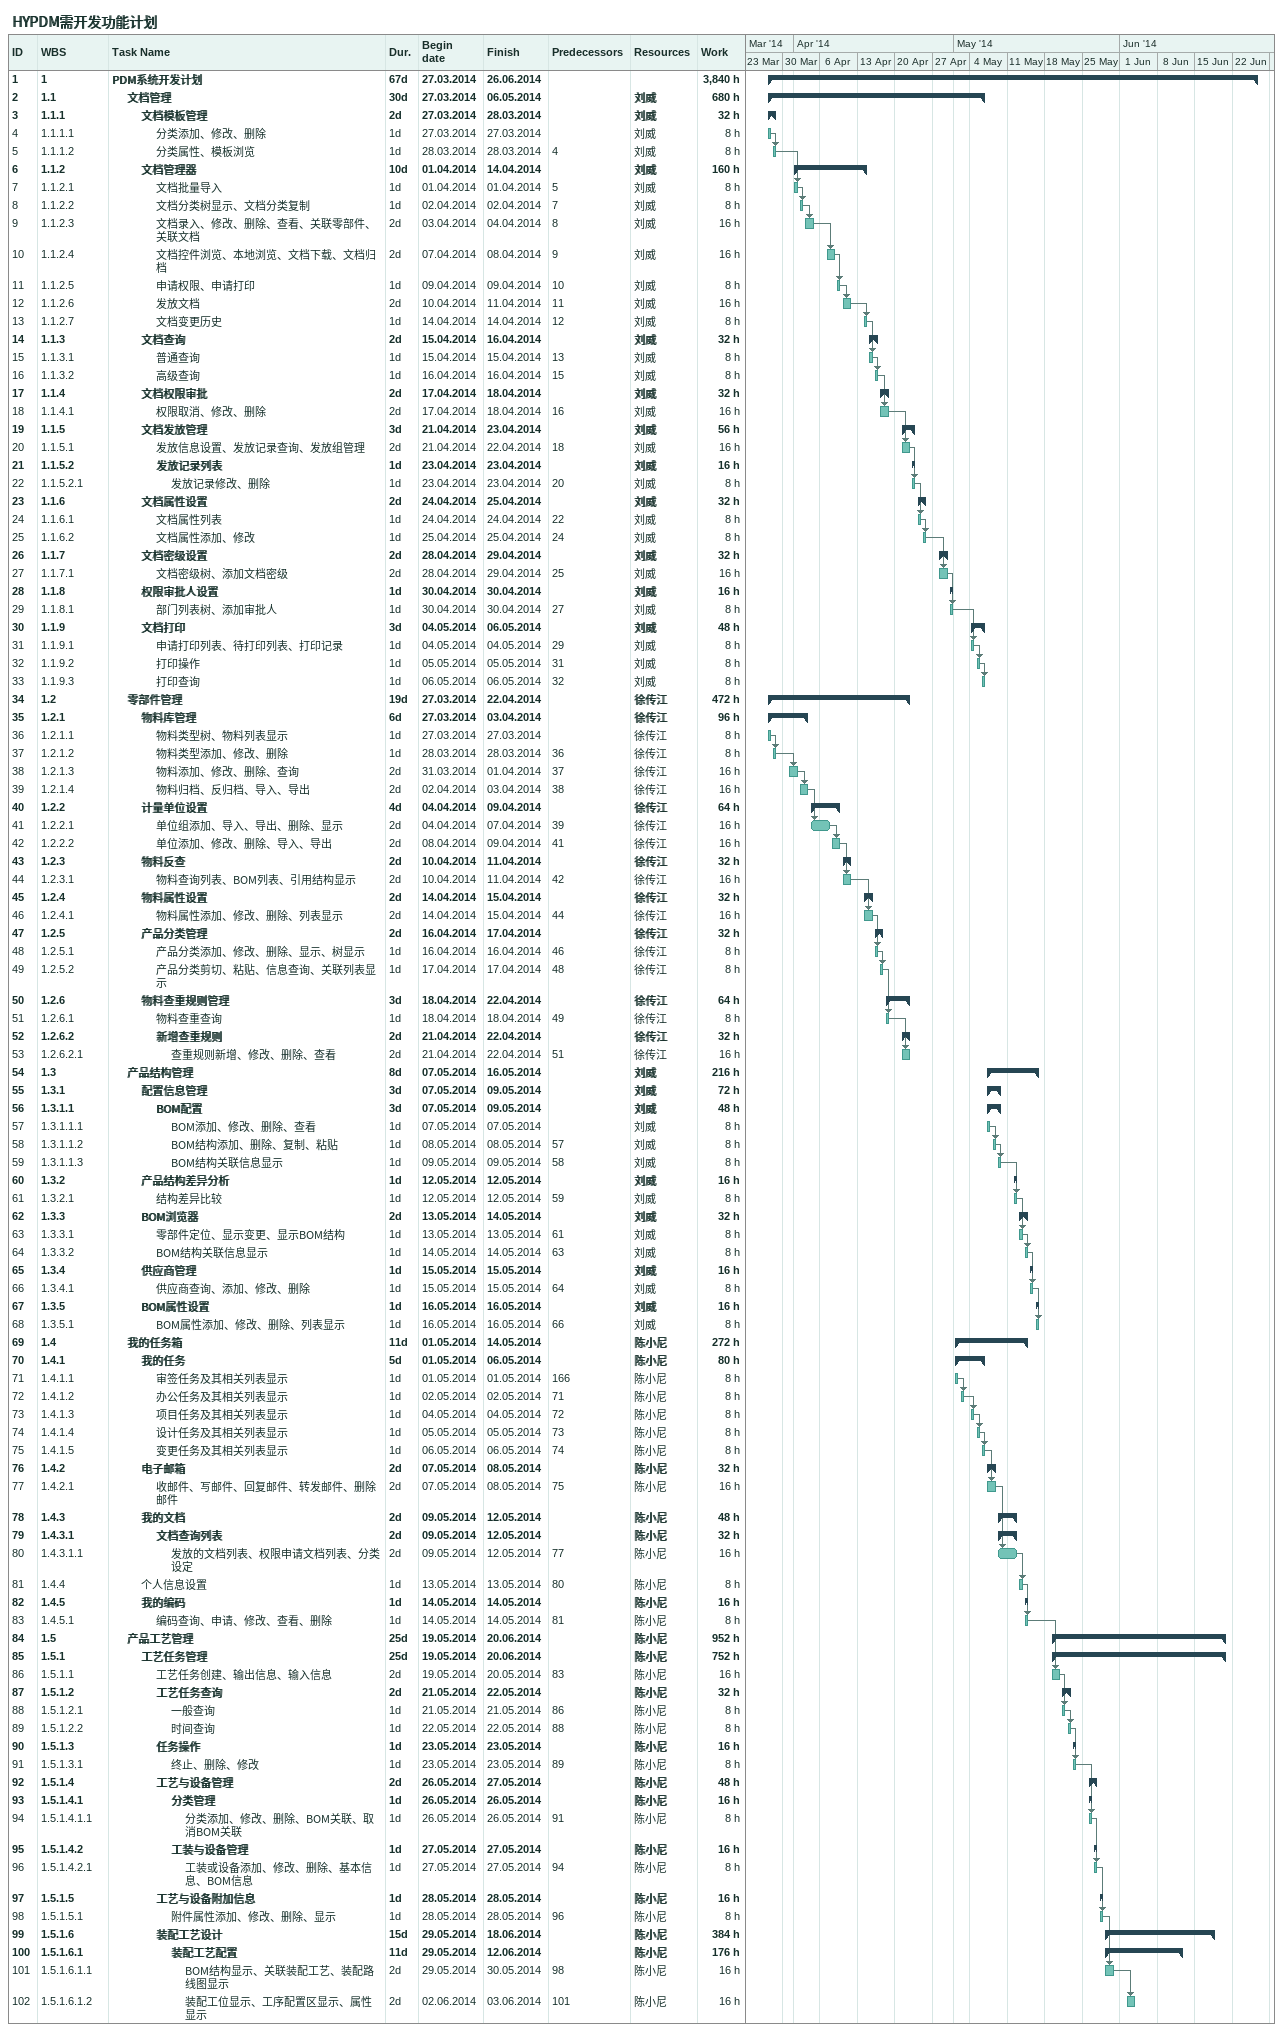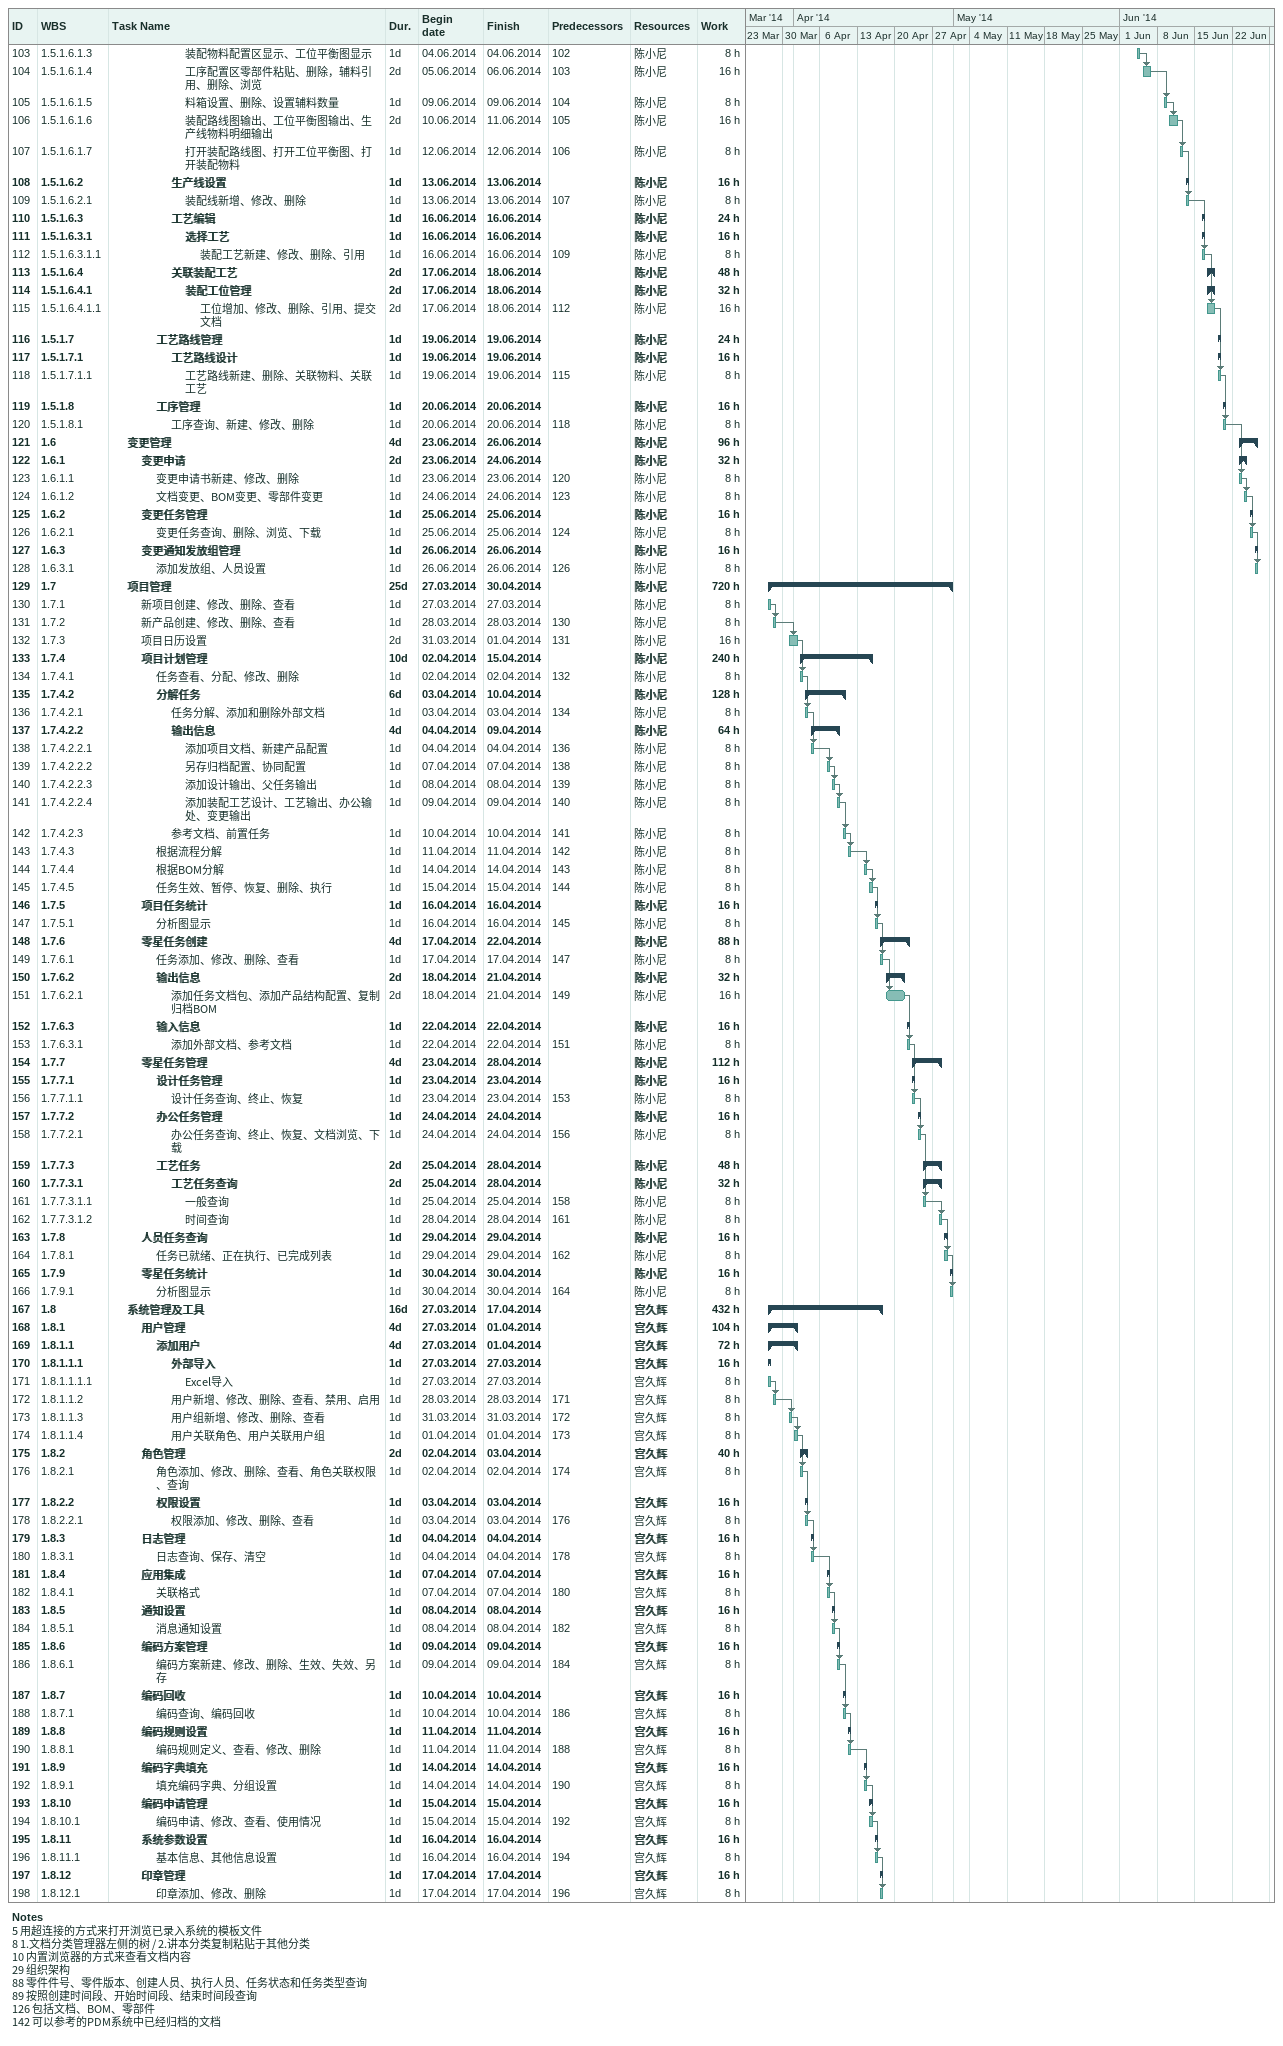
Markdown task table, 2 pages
HYPDM需开发功能计划

| ID | WBS | Task | Duration | Start | Finish | Predecessors | Resources | Work (h) |
|---|---|---|---|---|---|---|---|---|
| 1 | 1 | **PDM系统开发计划** | 67d | 2014-03-27 | 2014-06-26 |  |  | 3840 |
| 2 | 1.1 | **文档管理** | 30d | 2014-03-27 | 2014-05-06 |  | 刘威 | 680 |
| 3 | 1.1.1 | **文档模板管理** | 2d | 2014-03-27 | 2014-03-28 |  | 刘威 | 32 |
| 4 | 1.1.1.1 | 分类添加、修改、删除 | 1d | 2014-03-27 | 2014-03-27 |  | 刘威 | 8 |
| 5 | 1.1.1.2 | 分类属性、模板浏览 | 1d | 2014-03-28 | 2014-03-28 | 4 | 刘威 | 8 |
| 6 | 1.1.2 | **文档管理器** | 10d | 2014-04-01 | 2014-04-14 |  | 刘威 | 160 |
| 7 | 1.1.2.1 | 文档批量导入 | 1d | 2014-04-01 | 2014-04-01 | 5 | 刘威 | 8 |
| 8 | 1.1.2.2 | 文档分类树显示、文档分类复制 | 1d | 2014-04-02 | 2014-04-02 | 7 | 刘威 | 8 |
| 9 | 1.1.2.3 | 文档录入、修改、删除、查看、关联零部件、关联文档 | 2d | 2014-04-03 | 2014-04-04 | 8 | 刘威 | 16 |
| 10 | 1.1.2.4 | 文档控件浏览、本地浏览、文档下载、文档归档 | 2d | 2014-04-07 | 2014-04-08 | 9 | 刘威 | 16 |
| 11 | 1.1.2.5 | 申请权限、申请打印 | 1d | 2014-04-09 | 2014-04-09 | 10 | 刘威 | 8 |
| 12 | 1.1.2.6 | 发放文档 | 2d | 2014-04-10 | 2014-04-11 | 11 | 刘威 | 16 |
| 13 | 1.1.2.7 | 文档变更历史 | 1d | 2014-04-14 | 2014-04-14 | 12 | 刘威 | 8 |
| 14 | 1.1.3 | **文档查询** | 2d | 2014-04-15 | 2014-04-16 |  | 刘威 | 32 |
| 15 | 1.1.3.1 | 普通查询 | 1d | 2014-04-15 | 2014-04-15 | 13 | 刘威 | 8 |
| 16 | 1.1.3.2 | 高级查询 | 1d | 2014-04-16 | 2014-04-16 | 15 | 刘威 | 8 |
| 17 | 1.1.4 | **文档权限审批** | 2d | 2014-04-17 | 2014-04-18 |  | 刘威 | 32 |
| 18 | 1.1.4.1 | 权限取消、修改、删除 | 2d | 2014-04-17 | 2014-04-18 | 16 | 刘威 | 16 |
| 19 | 1.1.5 | **文档发放管理** | 3d | 2014-04-21 | 2014-04-23 |  | 刘威 | 56 |
| 20 | 1.1.5.1 | 发放信息设置、发放记录查询、发放组管理 | 2d | 2014-04-21 | 2014-04-22 | 18 | 刘威 | 16 |
| 21 | 1.1.5.2 | **发放记录列表** | 1d | 2014-04-23 | 2014-04-23 |  | 刘威 | 16 |
| 22 | 1.1.5.2.1 | 发放记录修改、删除 | 1d | 2014-04-23 | 2014-04-23 | 20 | 刘威 | 8 |
| 23 | 1.1.6 | **文档属性设置** | 2d | 2014-04-24 | 2014-04-25 |  | 刘威 | 32 |
| 24 | 1.1.6.1 | 文档属性列表 | 1d | 2014-04-24 | 2014-04-24 | 22 | 刘威 | 8 |
| 25 | 1.1.6.2 | 文档属性添加、修改 | 1d | 2014-04-25 | 2014-04-25 | 24 | 刘威 | 8 |
| 26 | 1.1.7 | **文档密级设置** | 2d | 2014-04-28 | 2014-04-29 |  | 刘威 | 32 |
| 27 | 1.1.7.1 | 文档密级树、添加文档密级 | 2d | 2014-04-28 | 2014-04-29 | 25 | 刘威 | 16 |
| 28 | 1.1.8 | **权限审批人设置** | 1d | 2014-04-30 | 2014-04-30 |  | 刘威 | 16 |
| 29 | 1.1.8.1 | 部门列表树、添加审批人 | 1d | 2014-04-30 | 2014-04-30 | 27 | 刘威 | 8 |
| 30 | 1.1.9 | **文档打印** | 3d | 2014-05-04 | 2014-05-06 |  | 刘威 | 48 |
| 31 | 1.1.9.1 | 申请打印列表、待打印列表、打印记录 | 1d | 2014-05-04 | 2014-05-04 | 29 | 刘威 | 8 |
| 32 | 1.1.9.2 | 打印操作 | 1d | 2014-05-05 | 2014-05-05 | 31 | 刘威 | 8 |
| 33 | 1.1.9.3 | 打印查询 | 1d | 2014-05-06 | 2014-05-06 | 32 | 刘威 | 8 |
| 34 | 1.2 | **零部件管理** | 19d | 2014-03-27 | 2014-04-22 |  | 徐传江 | 472 |
| 35 | 1.2.1 | **物料库管理** | 6d | 2014-03-27 | 2014-04-03 |  | 徐传江 | 96 |
| 36 | 1.2.1.1 | 物料类型树、物料列表显示 | 1d | 2014-03-27 | 2014-03-27 |  | 徐传江 | 8 |
| 37 | 1.2.1.2 | 物料类型添加、修改、删除 | 1d | 2014-03-28 | 2014-03-28 | 36 | 徐传江 | 8 |
| 38 | 1.2.1.3 | 物料添加、修改、删除、查询 | 2d | 2014-03-31 | 2014-04-01 | 37 | 徐传江 | 16 |
| 39 | 1.2.1.4 | 物料归档、反归档、导入、导出 | 2d | 2014-04-02 | 2014-04-03 | 38 | 徐传江 | 16 |
| 40 | 1.2.2 | **计量单位设置** | 4d | 2014-04-04 | 2014-04-09 |  | 徐传江 | 64 |
| 41 | 1.2.2.1 | 单位组添加、导入、导出、删除、显示 | 2d | 2014-04-04 | 2014-04-07 | 39 | 徐传江 | 16 |
| 42 | 1.2.2.2 | 单位添加、修改、删除、导入、导出 | 2d | 2014-04-08 | 2014-04-09 | 41 | 徐传江 | 16 |
| 43 | 1.2.3 | **物料反查** | 2d | 2014-04-10 | 2014-04-11 |  | 徐传江 | 32 |
| 44 | 1.2.3.1 | 物料查询列表、BOM列表、引用结构显示 | 2d | 2014-04-10 | 2014-04-11 | 42 | 徐传江 | 16 |
| 45 | 1.2.4 | **物料属性设置** | 2d | 2014-04-14 | 2014-04-15 |  | 徐传江 | 32 |
| 46 | 1.2.4.1 | 物料属性添加、修改、删除、列表显示 | 2d | 2014-04-14 | 2014-04-15 | 44 | 徐传江 | 16 |
| 47 | 1.2.5 | **产品分类管理** | 2d | 2014-04-16 | 2014-04-17 |  | 徐传江 | 32 |
| 48 | 1.2.5.1 | 产品分类添加、修改、删除、显示、树显示 | 1d | 2014-04-16 | 2014-04-16 | 46 | 徐传江 | 8 |
| 49 | 1.2.5.2 | 产品分类剪切、粘贴、信息查询、关联列表显示 | 1d | 2014-04-17 | 2014-04-17 | 48 | 徐传江 | 8 |
| 50 | 1.2.6 | **物料查重规则管理** | 3d | 2014-04-18 | 2014-04-22 |  | 徐传江 | 64 |
| 51 | 1.2.6.1 | 物料查重查询 | 1d | 2014-04-18 | 2014-04-18 | 49 | 徐传江 | 8 |
| 52 | 1.2.6.2 | **新增查重规则** | 2d | 2014-04-21 | 2014-04-22 |  | 徐传江 | 32 |
| 53 | 1.2.6.2.1 | 查重规则新增、修改、删除、查看 | 2d | 2014-04-21 | 2014-04-22 | 51 | 徐传江 | 16 |
| 54 | 1.3 | **产品结构管理** | 8d | 2014-05-07 | 2014-05-16 |  | 刘威 | 216 |
| 55 | 1.3.1 | **配置信息管理** | 3d | 2014-05-07 | 2014-05-09 |  | 刘威 | 72 |
| 56 | 1.3.1.1 | **BOM配置** | 3d | 2014-05-07 | 2014-05-09 |  | 刘威 | 48 |
| 57 | 1.3.1.1.1 | BOM添加、修改、删除、查看 | 1d | 2014-05-07 | 2014-05-07 |  | 刘威 | 8 |
| 58 | 1.3.1.1.2 | BOM结构添加、删除、复制、粘贴 | 1d | 2014-05-08 | 2014-05-08 | 57 | 刘威 | 8 |
| 59 | 1.3.1.1.3 | BOM结构关联信息显示 | 1d | 2014-05-09 | 2014-05-09 | 58 | 刘威 | 8 |
| 60 | 1.3.2 | **产品结构差异分析** | 1d | 2014-05-12 | 2014-05-12 |  | 刘威 | 16 |
| 61 | 1.3.2.1 | 结构差异比较 | 1d | 2014-05-12 | 2014-05-12 | 59 | 刘威 | 8 |
| 62 | 1.3.3 | **BOM浏览器** | 2d | 2014-05-13 | 2014-05-14 |  | 刘威 | 32 |
| 63 | 1.3.3.1 | 零部件定位、显示变更、显示BOM结构 | 1d | 2014-05-13 | 2014-05-13 | 61 | 刘威 | 8 |
| 64 | 1.3.3.2 | BOM结构关联信息显示 | 1d | 2014-05-14 | 2014-05-14 | 63 | 刘威 | 8 |
| 65 | 1.3.4 | **供应商管理** | 1d | 2014-05-15 | 2014-05-15 |  | 刘威 | 16 |
| 66 | 1.3.4.1 | 供应商查询、添加、修改、删除 | 1d | 2014-05-15 | 2014-05-15 | 64 | 刘威 | 8 |
| 67 | 1.3.5 | **BOM属性设置** | 1d | 2014-05-16 | 2014-05-16 |  | 刘威 | 16 |
| 68 | 1.3.5.1 | BOM属性添加、修改、删除、列表显示 | 1d | 2014-05-16 | 2014-05-16 | 66 | 刘威 | 8 |
| 69 | 1.4 | **我的任务箱** | 11d | 2014-05-01 | 2014-05-14 |  | 陈小尼 | 272 |
| 70 | 1.4.1 | **我的任务** | 5d | 2014-05-01 | 2014-05-06 |  | 陈小尼 | 80 |
| 71 | 1.4.1.1 | 审签任务及其相关列表显示 | 1d | 2014-05-01 | 2014-05-01 | 166 | 陈小尼 | 8 |
| 72 | 1.4.1.2 | 办公任务及其相关列表显示 | 1d | 2014-05-02 | 2014-05-02 | 71 | 陈小尼 | 8 |
| 73 | 1.4.1.3 | 项目任务及其相关列表显示 | 1d | 2014-05-04 | 2014-05-04 | 72 | 陈小尼 | 8 |
| 74 | 1.4.1.4 | 设计任务及其相关列表显示 | 1d | 2014-05-05 | 2014-05-05 | 73 | 陈小尼 | 8 |
| 75 | 1.4.1.5 | 变更任务及其相关列表显示 | 1d | 2014-05-06 | 2014-05-06 | 74 | 陈小尼 | 8 |
| 76 | 1.4.2 | **电子邮箱** | 2d | 2014-05-07 | 2014-05-08 |  | 陈小尼 | 32 |
| 77 | 1.4.2.1 | 收邮件、写邮件、回复邮件、转发邮件、删除邮件 | 2d | 2014-05-07 | 2014-05-08 | 75 | 陈小尼 | 16 |
| 78 | 1.4.3 | **我的文档** | 2d | 2014-05-09 | 2014-05-12 |  | 陈小尼 | 48 |
| 79 | 1.4.3.1 | **文档查询列表** | 2d | 2014-05-09 | 2014-05-12 |  | 陈小尼 | 32 |
| 80 | 1.4.3.1.1 | 发放的文档列表、权限申请文档列表、分类设定 | 2d | 2014-05-09 | 2014-05-12 | 77 | 陈小尼 | 16 |
| 81 | 1.4.4 | 个人信息设置 | 1d | 2014-05-13 | 2014-05-13 | 80 | 陈小尼 | 8 |
| 82 | 1.4.5 | **我的编码** | 1d | 2014-05-14 | 2014-05-14 |  | 陈小尼 | 16 |
| 83 | 1.4.5.1 | 编码查询、申请、修改、查看、删除 | 1d | 2014-05-14 | 2014-05-14 | 81 | 陈小尼 | 8 |
| 84 | 1.5 | **产品工艺管理** | 25d | 2014-05-19 | 2014-06-20 |  | 陈小尼 | 952 |
| 85 | 1.5.1 | **工艺任务管理** | 25d | 2014-05-19 | 2014-06-20 |  | 陈小尼 | 752 |
| 86 | 1.5.1.1 | 工艺任务创建、输出信息、输入信息 | 2d | 2014-05-19 | 2014-05-20 | 83 | 陈小尼 | 16 |
| 87 | 1.5.1.2 | **工艺任务查询** | 2d | 2014-05-21 | 2014-05-22 |  | 陈小尼 | 32 |
| 88 | 1.5.1.2.1 | 一般查询 | 1d | 2014-05-21 | 2014-05-21 | 86 | 陈小尼 | 8 |
| 89 | 1.5.1.2.2 | 时间查询 | 1d | 2014-05-22 | 2014-05-22 | 88 | 陈小尼 | 8 |
| 90 | 1.5.1.3 | **任务操作** | 1d | 2014-05-23 | 2014-05-23 |  | 陈小尼 | 16 |
| 91 | 1.5.1.3.1 | 终止、删除、修改 | 1d | 2014-05-23 | 2014-05-23 | 89 | 陈小尼 | 8 |
| 92 | 1.5.1.4 | **工艺与设备管理** | 2d | 2014-05-26 | 2014-05-27 |  | 陈小尼 | 48 |
| 93 | 1.5.1.4.1 | **分类管理** | 1d | 2014-05-26 | 2014-05-26 |  | 陈小尼 | 16 |
| 94 | 1.5.1.4.1.1 | 分类添加、修改、删除、BOM关联、取消BOM关联 | 1d | 2014-05-26 | 2014-05-26 | 91 | 陈小尼 | 8 |
| 95 | 1.5.1.4.2 | **工装与设备管理** | 1d | 2014-05-27 | 2014-05-27 |  | 陈小尼 | 16 |
| 96 | 1.5.1.4.2.1 | 工装或设备添加、修改、删除、基本信息、BOM信息 | 1d | 2014-05-27 | 2014-05-27 | 94 | 陈小尼 | 8 |
| 97 | 1.5.1.5 | **工艺与设备附加信息** | 1d | 2014-05-28 | 2014-05-28 |  | 陈小尼 | 16 |
| 98 | 1.5.1.5.1 | 附件属性添加、修改、删除、显示 | 1d | 2014-05-28 | 2014-05-28 | 96 | 陈小尼 | 8 |
| 99 | 1.5.1.6 | **装配工艺设计** | 15d | 2014-05-29 | 2014-06-18 |  | 陈小尼 | 384 |
| 100 | 1.5.1.6.1 | **装配工艺配置** | 11d | 2014-05-29 | 2014-06-12 |  | 陈小尼 | 176 |
| 101 | 1.5.1.6.1.1 | BOM结构显示、关联装配工艺、装配路线图显示 | 2d | 2014-05-29 | 2014-05-30 | 98 | 陈小尼 | 16 |
| 102 | 1.5.1.6.1.2 | 装配工位显示、工序配置区显示、属性显示 | 2d | 2014-06-02 | 2014-06-03 | 101 | 陈小尼 | 16 |
| 103 | 1.5.1.6.1.3 | 装配物料配置区显示、工位平衡图显示 | 1d | 2014-06-04 | 2014-06-04 | 102 | 陈小尼 | 8 |
| 104 | 1.5.1.6.1.4 | 工序配置区零部件粘贴、删除，辅料引用、删除、浏览 | 2d | 2014-06-05 | 2014-06-06 | 103 | 陈小尼 | 16 |
| 105 | 1.5.1.6.1.5 | 料箱设置、删除、设置辅料数量 | 1d | 2014-06-09 | 2014-06-09 | 104 | 陈小尼 | 8 |
| 106 | 1.5.1.6.1.6 | 装配路线图输出、工位平衡图输出、生产线物料明细输出 | 2d | 2014-06-10 | 2014-06-11 | 105 | 陈小尼 | 16 |
| 107 | 1.5.1.6.1.7 | 打开装配路线图、打开工位平衡图、打开装配物料 | 1d | 2014-06-12 | 2014-06-12 | 106 | 陈小尼 | 8 |
| 108 | 1.5.1.6.2 | **生产线设置** | 1d | 2014-06-13 | 2014-06-13 |  | 陈小尼 | 16 |
| 109 | 1.5.1.6.2.1 | 装配线新增、修改、删除 | 1d | 2014-06-13 | 2014-06-13 | 107 | 陈小尼 | 8 |
| 110 | 1.5.1.6.3 | **工艺编辑** | 1d | 2014-06-16 | 2014-06-16 |  | 陈小尼 | 24 |
| 111 | 1.5.1.6.3.1 | **选择工艺** | 1d | 2014-06-16 | 2014-06-16 |  | 陈小尼 | 16 |
| 112 | 1.5.1.6.3.1.1 | 装配工艺新建、修改、删除、引用 | 1d | 2014-06-16 | 2014-06-16 | 109 | 陈小尼 | 8 |
| 113 | 1.5.1.6.4 | **关联装配工艺** | 2d | 2014-06-17 | 2014-06-18 |  | 陈小尼 | 48 |
| 114 | 1.5.1.6.4.1 | **装配工位管理** | 2d | 2014-06-17 | 2014-06-18 |  | 陈小尼 | 32 |
| 115 | 1.5.1.6.4.1.1 | 工位增加、修改、删除、引用、提交文档 | 2d | 2014-06-17 | 2014-06-18 | 112 | 陈小尼 | 16 |
| 116 | 1.5.1.7 | **工艺路线管理** | 1d | 2014-06-19 | 2014-06-19 |  | 陈小尼 | 24 |
| 117 | 1.5.1.7.1 | **工艺路线设计** | 1d | 2014-06-19 | 2014-06-19 |  | 陈小尼 | 16 |
| 118 | 1.5.1.7.1.1 | 工艺路线新建、删除、关联物料、关联工艺 | 1d | 2014-06-19 | 2014-06-19 | 115 | 陈小尼 | 8 |
| 119 | 1.5.1.8 | **工序管理** | 1d | 2014-06-20 | 2014-06-20 |  | 陈小尼 | 16 |
| 120 | 1.5.1.8.1 | 工序查询、新建、修改、删除 | 1d | 2014-06-20 | 2014-06-20 | 118 | 陈小尼 | 8 |
| 121 | 1.6 | **变更管理** | 4d | 2014-06-23 | 2014-06-26 |  | 陈小尼 | 96 |
| 122 | 1.6.1 | **变更申请** | 2d | 2014-06-23 | 2014-06-24 |  | 陈小尼 | 32 |
| 123 | 1.6.1.1 | 变更申请书新建、修改、删除 | 1d | 2014-06-23 | 2014-06-23 | 120 | 陈小尼 | 8 |
| 124 | 1.6.1.2 | 文档变更、BOM变更、零部件变更 | 1d | 2014-06-24 | 2014-06-24 | 123 | 陈小尼 | 8 |
| 125 | 1.6.2 | **变更任务管理** | 1d | 2014-06-25 | 2014-06-25 |  | 陈小尼 | 16 |
| 126 | 1.6.2.1 | 变更任务查询、删除、浏览、下载 | 1d | 2014-06-25 | 2014-06-25 | 124 | 陈小尼 | 8 |
| 127 | 1.6.3 | **变更通知发放组管理** | 1d | 2014-06-26 | 2014-06-26 |  | 陈小尼 | 16 |
| 128 | 1.6.3.1 | 添加发放组、人员设置 | 1d | 2014-06-26 | 2014-06-26 | 126 | 陈小尼 | 8 |
| 129 | 1.7 | **项目管理** | 25d | 2014-03-27 | 2014-04-30 |  | 陈小尼 | 720 |
| 130 | 1.7.1 | 新项目创建、修改、删除、查看 | 1d | 2014-03-27 | 2014-03-27 |  | 陈小尼 | 8 |
| 131 | 1.7.2 | 新产品创建、修改、删除、查看 | 1d | 2014-03-28 | 2014-03-28 | 130 | 陈小尼 | 8 |
| 132 | 1.7.3 | 项目日历设置 | 2d | 2014-03-31 | 2014-04-01 | 131 | 陈小尼 | 16 |
| 133 | 1.7.4 | **项目计划管理** | 10d | 2014-04-02 | 2014-04-15 |  | 陈小尼 | 240 |
| 134 | 1.7.4.1 | 任务查看、分配、修改、删除 | 1d | 2014-04-02 | 2014-04-02 | 132 | 陈小尼 | 8 |
| 135 | 1.7.4.2 | **分解任务** | 6d | 2014-04-03 | 2014-04-10 |  | 陈小尼 | 128 |
| 136 | 1.7.4.2.1 | 任务分解、添加和删除外部文档 | 1d | 2014-04-03 | 2014-04-03 | 134 | 陈小尼 | 8 |
| 137 | 1.7.4.2.2 | **输出信息** | 4d | 2014-04-04 | 2014-04-09 |  | 陈小尼 | 64 |
| 138 | 1.7.4.2.2.1 | 添加项目文档、新建产品配置 | 1d | 2014-04-04 | 2014-04-04 | 136 | 陈小尼 | 8 |
| 139 | 1.7.4.2.2.2 | 另存归档配置、协同配置 | 1d | 2014-04-07 | 2014-04-07 | 138 | 陈小尼 | 8 |
| 140 | 1.7.4.2.2.3 | 添加设计输出、父任务输出 | 1d | 2014-04-08 | 2014-04-08 | 139 | 陈小尼 | 8 |
| 141 | 1.7.4.2.2.4 | 添加装配工艺设计、工艺输出、办公输处、变更输出 | 1d | 2014-04-09 | 2014-04-09 | 140 | 陈小尼 | 8 |
| 142 | 1.7.4.2.3 | 参考文档、前置任务 | 1d | 2014-04-10 | 2014-04-10 | 141 | 陈小尼 | 8 |
| 143 | 1.7.4.3 | 根据流程分解 | 1d | 2014-04-11 | 2014-04-11 | 142 | 陈小尼 | 8 |
| 144 | 1.7.4.4 | 根据BOM分解 | 1d | 2014-04-14 | 2014-04-14 | 143 | 陈小尼 | 8 |
| 145 | 1.7.4.5 | 任务生效、暂停、恢复、删除、执行 | 1d | 2014-04-15 | 2014-04-15 | 144 | 陈小尼 | 8 |
| 146 | 1.7.5 | **项目任务统计** | 1d | 2014-04-16 | 2014-04-16 |  | 陈小尼 | 16 |
| 147 | 1.7.5.1 | 分析图显示 | 1d | 2014-04-16 | 2014-04-16 | 145 | 陈小尼 | 8 |
| 148 | 1.7.6 | **零星任务创建** | 4d | 2014-04-17 | 2014-04-22 |  | 陈小尼 | 88 |
| 149 | 1.7.6.1 | 任务添加、修改、删除、查看 | 1d | 2014-04-17 | 2014-04-17 | 147 | 陈小尼 | 8 |
| 150 | 1.7.6.2 | **输出信息** | 2d | 2014-04-18 | 2014-04-21 |  | 陈小尼 | 32 |
| 151 | 1.7.6.2.1 | 添加任务文档包、添加产品结构配置、复制归档BOM | 2d | 2014-04-18 | 2014-04-21 | 149 | 陈小尼 | 16 |
| 152 | 1.7.6.3 | **输入信息** | 1d | 2014-04-22 | 2014-04-22 |  | 陈小尼 | 16 |
| 153 | 1.7.6.3.1 | 添加外部文档、参考文档 | 1d | 2014-04-22 | 2014-04-22 | 151 | 陈小尼 | 8 |
| 154 | 1.7.7 | **零星任务管理** | 4d | 2014-04-23 | 2014-04-28 |  | 陈小尼 | 112 |
| 155 | 1.7.7.1 | **设计任务管理** | 1d | 2014-04-23 | 2014-04-23 |  | 陈小尼 | 16 |
| 156 | 1.7.7.1.1 | 设计任务查询、终止、恢复 | 1d | 2014-04-23 | 2014-04-23 | 153 | 陈小尼 | 8 |
| 157 | 1.7.7.2 | **办公任务管理** | 1d | 2014-04-24 | 2014-04-24 |  | 陈小尼 | 16 |
| 158 | 1.7.7.2.1 | 办公任务查询、终止、恢复、文档浏览、下载 | 1d | 2014-04-24 | 2014-04-24 | 156 | 陈小尼 | 8 |
| 159 | 1.7.7.3 | **工艺任务** | 2d | 2014-04-25 | 2014-04-28 |  | 陈小尼 | 48 |
| 160 | 1.7.7.3.1 | **工艺任务查询** | 2d | 2014-04-25 | 2014-04-28 |  | 陈小尼 | 32 |
| 161 | 1.7.7.3.1.1 | 一般查询 | 1d | 2014-04-25 | 2014-04-25 | 158 | 陈小尼 | 8 |
| 162 | 1.7.7.3.1.2 | 时间查询 | 1d | 2014-04-28 | 2014-04-28 | 161 | 陈小尼 | 8 |
| 163 | 1.7.8 | **人员任务查询** | 1d | 2014-04-29 | 2014-04-29 |  | 陈小尼 | 16 |
| 164 | 1.7.8.1 | 任务已就绪、正在执行、已完成列表 | 1d | 2014-04-29 | 2014-04-29 | 162 | 陈小尼 | 8 |
| 165 | 1.7.9 | **零星任务统计** | 1d | 2014-04-30 | 2014-04-30 |  | 陈小尼 | 16 |
| 166 | 1.7.9.1 | 分析图显示 | 1d | 2014-04-30 | 2014-04-30 | 164 | 陈小尼 | 8 |
| 167 | 1.8 | **系统管理及工具** | 16d | 2014-03-27 | 2014-04-17 |  | 宫久辉 | 432 |
| 168 | 1.8.1 | **用户管理** | 4d | 2014-03-27 | 2014-04-01 |  | 宫久辉 | 104 |
| 169 | 1.8.1.1 | **添加用户** | 4d | 2014-03-27 | 2014-04-01 |  | 宫久辉 | 72 |
| 170 | 1.8.1.1.1 | **外部导入** | 1d | 2014-03-27 | 2014-03-27 |  | 宫久辉 | 16 |
| 171 | 1.8.1.1.1.1 | Excel导入 | 1d | 2014-03-27 | 2014-03-27 |  | 宫久辉 | 8 |
| 172 | 1.8.1.1.2 | 用户新增、修改、删除、查看、禁用、启用 | 1d | 2014-03-28 | 2014-03-28 | 171 | 宫久辉 | 8 |
| 173 | 1.8.1.1.3 | 用户组新增、修改、删除、查看 | 1d | 2014-03-31 | 2014-03-31 | 172 | 宫久辉 | 8 |
| 174 | 1.8.1.1.4 | 用户关联角色、用户关联用户组 | 1d | 2014-04-01 | 2014-04-01 | 173 | 宫久辉 | 8 |
| 175 | 1.8.2 | **角色管理** | 2d | 2014-04-02 | 2014-04-03 |  | 宫久辉 | 40 |
| 176 | 1.8.2.1 | 角色添加、修改、删除、查看、角色关联权限、查询 | 1d | 2014-04-02 | 2014-04-02 | 174 | 宫久辉 | 8 |
| 177 | 1.8.2.2 | **权限设置** | 1d | 2014-04-03 | 2014-04-03 |  | 宫久辉 | 16 |
| 178 | 1.8.2.2.1 | 权限添加、修改、删除、查看 | 1d | 2014-04-03 | 2014-04-03 | 176 | 宫久辉 | 8 |
| 179 | 1.8.3 | **日志管理** | 1d | 2014-04-04 | 2014-04-04 |  | 宫久辉 | 16 |
| 180 | 1.8.3.1 | 日志查询、保存、清空 | 1d | 2014-04-04 | 2014-04-04 | 178 | 宫久辉 | 8 |
| 181 | 1.8.4 | **应用集成** | 1d | 2014-04-07 | 2014-04-07 |  | 宫久辉 | 16 |
| 182 | 1.8.4.1 | 关联格式 | 1d | 2014-04-07 | 2014-04-07 | 180 | 宫久辉 | 8 |
| 183 | 1.8.5 | **通知设置** | 1d | 2014-04-08 | 2014-04-08 |  | 宫久辉 | 16 |
| 184 | 1.8.5.1 | 消息通知设置 | 1d | 2014-04-08 | 2014-04-08 | 182 | 宫久辉 | 8 |
| 185 | 1.8.6 | **编码方案管理** | 1d | 2014-04-09 | 2014-04-09 |  | 宫久辉 | 16 |
| 186 | 1.8.6.1 | 编码方案新建、修改、删除、生效、失效、另存 | 1d | 2014-04-09 | 2014-04-09 | 184 | 宫久辉 | 8 |
| 187 | 1.8.7 | **编码回收** | 1d | 2014-04-10 | 2014-04-10 |  | 宫久辉 | 16 |
| 188 | 1.8.7.1 | 编码查询、编码回收 | 1d | 2014-04-10 | 2014-04-10 | 186 | 宫久辉 | 8 |
| 189 | 1.8.8 | **编码规则设置** | 1d | 2014-04-11 | 2014-04-11 |  | 宫久辉 | 16 |
| 190 | 1.8.8.1 | 编码规则定义、查看、修改、删除 | 1d | 2014-04-11 | 2014-04-11 | 188 | 宫久辉 | 8 |
| 191 | 1.8.9 | **编码字典填充** | 1d | 2014-04-14 | 2014-04-14 |  | 宫久辉 | 16 |
| 192 | 1.8.9.1 | 填充编码字典、分组设置 | 1d | 2014-04-14 | 2014-04-14 | 190 | 宫久辉 | 8 |
| 193 | 1.8.10 | **编码申请管理** | 1d | 2014-04-15 | 2014-04-15 |  | 宫久辉 | 16 |
| 194 | 1.8.10.1 | 编码申请、修改、查看、使用情况 | 1d | 2014-04-15 | 2014-04-15 | 192 | 宫久辉 | 8 |
| 195 | 1.8.11 | **系统参数设置** | 1d | 2014-04-16 | 2014-04-16 |  | 宫久辉 | 16 |
| 196 | 1.8.11.1 | 基本信息、其他信息设置 | 1d | 2014-04-16 | 2014-04-16 | 194 | 宫久辉 | 8 |
| 197 | 1.8.12 | **印章管理** | 1d | 2014-04-17 | 2014-04-17 |  | 宫久辉 | 16 |
| 198 | 1.8.12.1 | 印章添加、修改、删除 | 1d | 2014-04-17 | 2014-04-17 | 196 | 宫久辉 | 8 |

Notes
- 5: 用超连接的方式来打开浏览已录入系统的模板文件
- 8: 1.文档分类管理器左侧的树 / 2.讲本分类复制粘贴于其他分类
- 10: 内置浏览器的方式来查看文档内容
- 29: 组织架构
- 88: 零件件号、零件版本、创建人员、执行人员、任务状态和任务类型查询
- 89: 按照创建时间段、开始时间段、结束时间段查询
- 126: 包括文档、BOM、零部件
- 142: 可以参考的PDM系统中已经归档的文档
